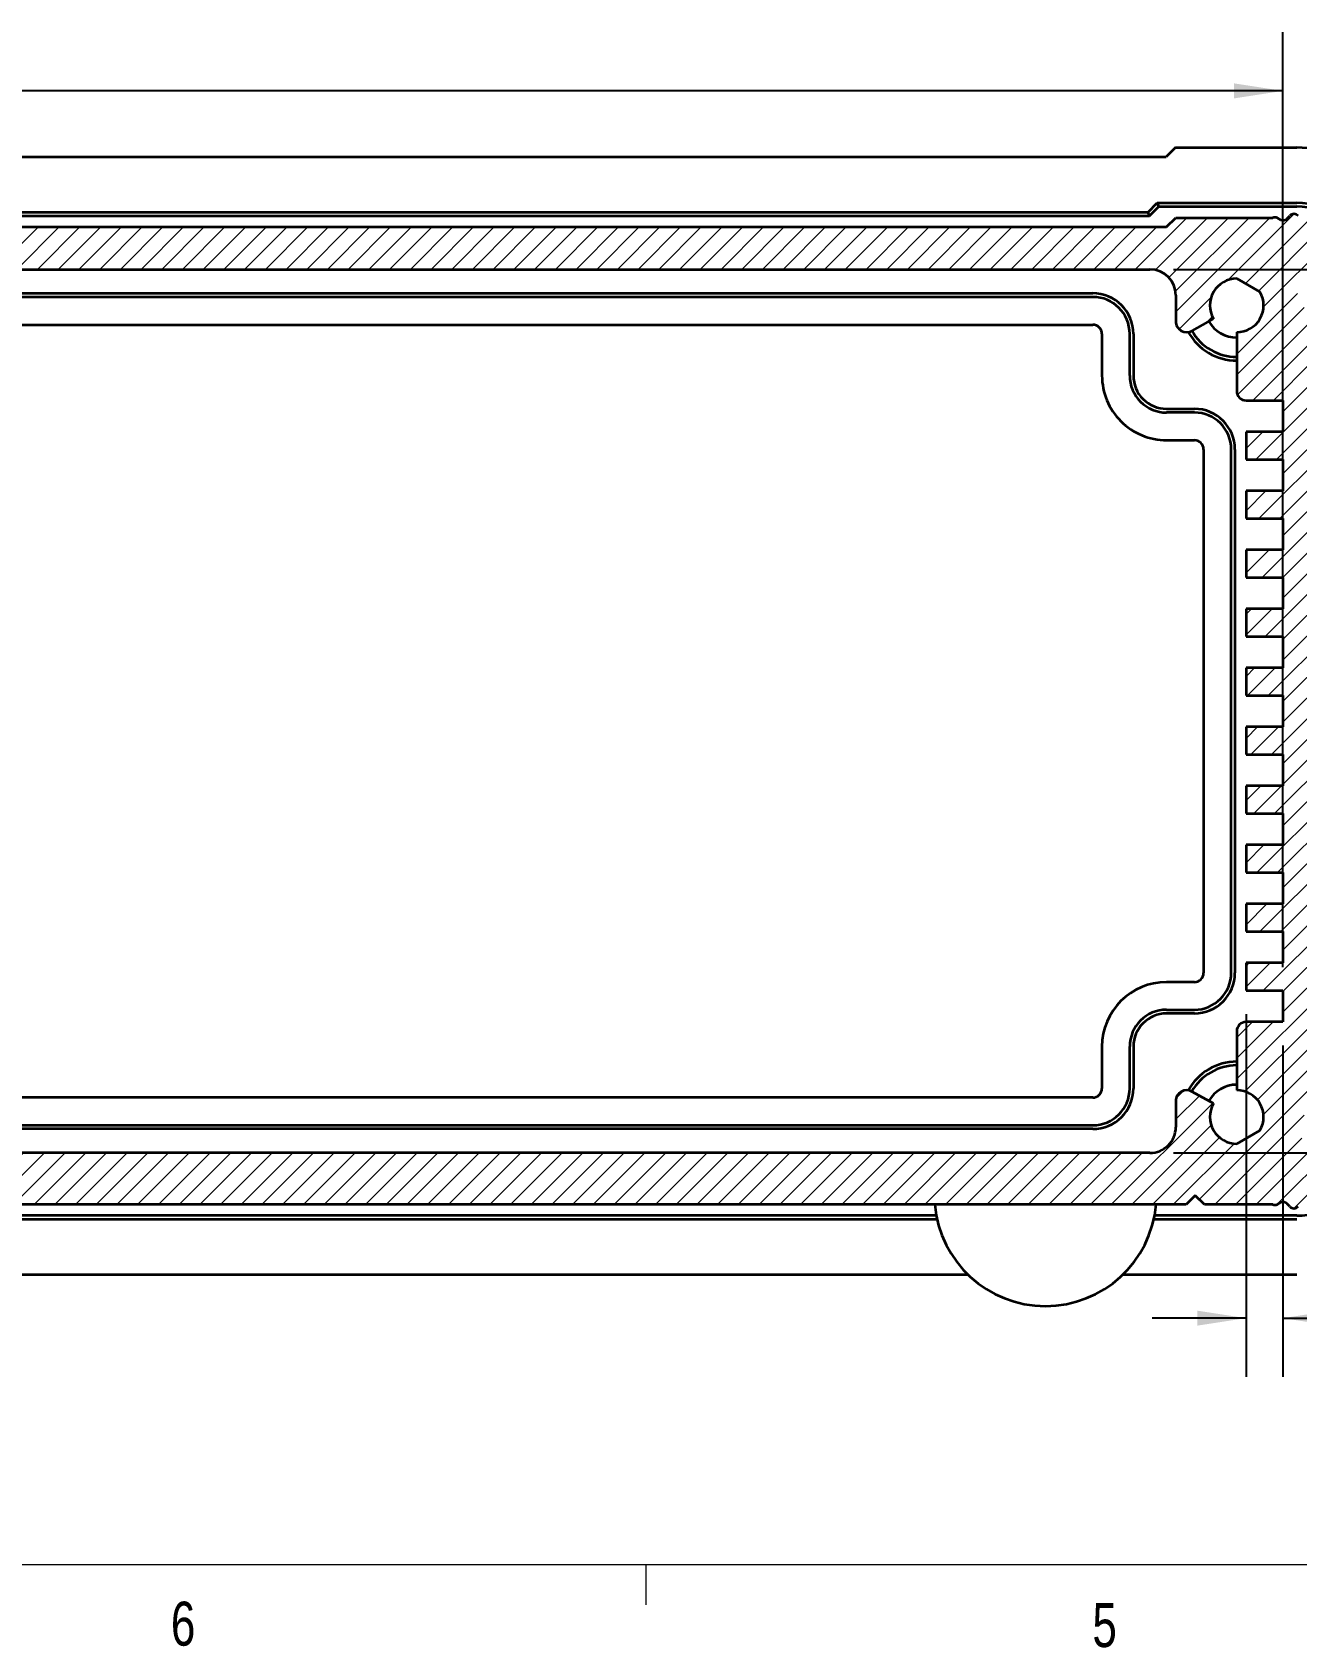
# Paper-space layout 'Sheet2' of a CAD drawing. Header units: inches. Extents: x 0.4 to 16.6, y 0.2 to 10.8.
# Drawn here: x 5.223 to 7.921, y 0.216 to 3.663 of the extents above; entities that cross this region are included whole.
import ezdxf

# ---------------------------------------------------------------- set-up
doc = ezdxf.new("R2010")
doc.units = ezdxf.units.IN
doc.header["$MEASUREMENT"] = 0
doc.layers.add('SLD-0', color=7, linetype='Continuous')
doc.styles.add('SLDTEXTSTYLE1', font='TXT', dxfattribs={"width": 0.75})
doc.dimstyles.new('SLDDIMSTYLE2', dxfattribs={"dimtxt": 0.1041666666666667, "dimasz": 0.1041666666666667, "dimexe": 0, "dimexo": 0.0625, "dimgap": 0.02604166666666667, "dimtad": 0, "dimtih": 1, "dimtoh": 1, "dimdec": 3, "dimrnd": 1e-09, "dimzin": 12, "dimdsep": 46, "dimtxsty": 'SLDTEXTSTYLE1', "dimsah": 1, "dimcen": 0.09, "dimadec": 0, "dimazin": 3, "dimtfac": 1, "dimtdec": 3, "dimtofl": 0, "dimtmove": 0, "dimatfit": 3, "dimfxl": 0, "dimfrac": 2, "dimtolj": 1, "dimtzin": 12, "dimarcsym": 0})
doc.dimstyles.new('SLDDIMSTYLE3', dxfattribs={"dimtxt": 0.1041666666666667, "dimasz": 0.1041666666666667, "dimexe": 0, "dimexo": 0.0625, "dimgap": 0.02604166666666667, "dimtad": 0, "dimtih": 1, "dimtoh": 1, "dimdec": 3, "dimrnd": 1e-09, "dimzin": 12, "dimdsep": 46, "dimtxsty": 'SLDTEXTSTYLE1', "dimsah": 1, "dimcen": 0.09, "dimadec": 0, "dimazin": 3, "dimtfac": 1, "dimtdec": 3, "dimtmove": 0, "dimatfit": 0, "dimfxl": 0, "dimfrac": 2, "dimtolj": 1, "dimtzin": 12, "dimarcsym": 0})

# ---------------------------------------------------------------- blocks, each defined once
blk = doc.blocks.new('_D_2')
at = {"layer": 'SLD-0'}
for p, q in [((7.657992970938813, 3.157196764234621), (8.994864505908312, 3.157196764234621)), ((8.869864505908312, 3.157196764234621), (8.869864505908312, 2.328722041402672)), ((8.869864473825347, 2.286476662758218), (8.838180446716931, 2.286476662758218)), ((8.838180446716931, 2.286476662758218), (8.838180446716931, 2.12096740473529)), ((9.216122213826388, 2.286476662758218), (9.247806240934803, 2.286476662758218)), ((9.247806240934803, 2.286476662758218), (9.247806240934803, 2.12096740473529)), ((8.838180446716931, 2.12096740473529), (8.869864473825347, 2.12096740473529)), ((9.247806240934803, 2.12096740473529), (9.216122213826388, 2.12096740473529)), ((8.869864505908312, 1.271369992581109), (8.869864505908312, 2.099844715413072)), ((7.657992970938771, 1.271369992581109), (8.994864505908312, 1.271369992581109))]:
    blk.add_line(p, q, dxfattribs=at)
for centre, radius, start, end in [((8.667993316274853, 2.203722033746754), 0.2322767451145115, 153.4349488229221, 206.5650511770787), ((9.071735658875525, 2.203722033746754), 0.2322767451145099, 333.4349488229227, 26.56505117707809)]:
    blk.add_arc(centre, radius, start, end, dxfattribs=at)
for points in [[(8.869864505908312, 3.157196764234621), (8.853838864882672, 3.053030097567954), (8.885890146933953, 3.053030097567954)], [(8.869864505908312, 1.271369992581109), (8.885890146933953, 1.375536659247775), (8.853838864882672, 1.375536659247775)]]:
    blk.add_solid(points, dxfattribs=at)
at = {"layer": 'SLD-0', "char_height": 0.1041666666666667, "attachment_point": 1, "style": 'SLDTEXTSTYLE1'}
for s, insert in [('1.886', (8.460238679607476, 2.25524529200323)), ('47.90', (8.869864473825347, 2.25524529200323))]:
    blk.add_mtext(s, dxfattribs=dict(at, insert=insert))
blk = doc.blocks.new('_D_3')
at = {"layer": 'SLD-0'}
for p, q in [((1.592424467001783, 1.667901252018351), (1.592424467001783, 3.663151906924781)), ((7.891637065426973, 1.667901252018428), (7.891637065426973, 3.663151906924781)), ((4.799705602456852, 3.610345191275133), (4.768021575348436, 3.610345191275133)), ((4.768021575348436, 3.610345191275133), (4.768021575348436, 3.444835933252205)), ((5.030608390048145, 3.610345191275133), (5.06229241715656, 3.610345191275133)), ((5.06229241715656, 3.610345191275133), (5.06229241715656, 3.444835933252205)), ((1.592424467001783, 3.538151906924781), (4.302121546007649, 3.538151906924781)), ((7.891637065426973, 3.538151906924781), (5.181934788995354, 3.538151906924781)), ((4.768021575348436, 3.444835933252205), (4.799705602456851, 3.444835933252205)), ((5.06229241715656, 3.444835933252205), (5.030608390048145, 3.444835933252205))]:
    blk.add_line(p, q, dxfattribs=at)
for centre, start, end in [((4.597834444906356, 3.527590562263669), 153.4349488229219, 206.5650511770789), ((4.886221853430404, 3.527590562263669), 333.4349488229227, 26.56505117707799)]:
    blk.add_arc(centre, 0.2322767451145109, start, end, dxfattribs=at)
for points in [[(1.592424467001783, 3.538151906924781), (1.696591133668449, 3.52212626589914), (1.696591133668449, 3.554177547950422)], [(7.891637065426973, 3.538151906924781), (7.787470398760306, 3.554177547950422), (7.787470398760306, 3.52212626589914)]]:
    blk.add_solid(points, dxfattribs=at)
at = {"layer": 'SLD-0', "char_height": 0.1041666666666667, "attachment_point": 1, "style": 'SLDTEXTSTYLE1'}
for s, insert in [('6.299', (4.390079808238982, 3.579113820520145)), ('160', (4.799705602456852, 3.579113820520145))]:
    blk.add_mtext(s, dxfattribs=dict(at, insert=insert))
blk = doc.blocks.new('_D_4')
at = {"layer": 'SLD-0'}
for p, q in [((7.812896907946653, 1.567901252018428), (7.812896907946653, 0.7938301570328697)), ((7.891637065426973, 1.500972118160155), (7.891637065426973, 0.7938301570328697)), ((8.729805275521159, 0.9910234413832218), (8.698121248412743, 0.9910234413832218)), ((8.698121248412743, 0.9910234413832218), (8.698121248412743, 0.825514183360294)), ((8.806772871384924, 0.9910234413832218), (8.83845689849334, 0.9910234413832218)), ((8.83845689849334, 0.9910234413832218), (8.83845689849334, 0.825514183360294)), ((7.812896907946653, 0.9188301570328699), (7.61257639512614, 0.9188301570328699)), ((7.891637065426973, 0.9188301570328699), (8.309188833268843, 0.9188301570328699)), ((8.698121248412743, 0.825514183360294), (8.729805275521159, 0.825514183360294)), ((8.83845689849334, 0.825514183360294), (8.806772871384924, 0.825514183360294))]:
    blk.add_line(p, q, dxfattribs=at)
for centre, start, end in [((8.60490173216755, 0.9082688123717579), 153.4349488229219, 206.5650511770789), ((8.662386334767183, 0.9082688123717579), 333.4349488229227, 26.56505117707809)]:
    blk.add_arc(centre, 0.23227674511451, start, end, dxfattribs=at)
for points in [[(7.812896907946653, 0.9188301570328699), (7.708730241279986, 0.9348557980585109), (7.708730241279986, 0.9028045160072288)], [(7.891637065426973, 0.9188301570328699), (7.995803732093639, 0.9028045160072288), (7.995803732093639, 0.9348557980585109)]]:
    blk.add_solid(points, dxfattribs=at)
at = {"layer": 'SLD-0', "char_height": 0.1041666666666667, "attachment_point": 1, "style": 'SLDTEXTSTYLE1'}
for s, insert in [('.079', (8.397147095500175, 0.9597920706282335)), ('2', (8.729805275521159, 0.9597920706282335))]:
    blk.add_mtext(s, dxfattribs=dict(at, insert=insert))

psp = doc.layouts.new('Sheet2')

# ---------------------------------------------------------------- hatches: boundary and pattern name
at = {"linetype": 'Continuous', "lineweight": 18}
h = psp.add_hatch(dxfattribs=at)
h.set_pattern_fill('ANSI31', scale=0.25, style=0)
h.set_pattern_definition([(45, (0, 0), (-0.02209708691207961, 0.02209708691207961), [])])
edge = h.paths.add_edge_path(flags=0)
edge.add_line((1.79914825324115, 1.161133772108635), (7.684913279188367, 1.161133772108635))
edge.add_line((7.684913279188367, 1.161133772108635), (7.704598318558393, 1.180818811478662))
edge.add_line((7.704598318558393, 1.180818811478662), (7.72428335792866, 1.161133772108395))
edge.add_line((7.72428335792866, 1.161133772108395), (7.869983522120407, 1.161133772108395))
edge.add_arc((7.874285667357482, 1.172133400527557), 0.01181102362204575, 248.638671073474, 297.4375884717722)
edge.add_line((7.879727975984448, 1.161650960171924), (7.886827069140897, 1.165336691224835))
edge.add_arc((7.892269377767859, 1.15485425086919), 0.01181102362205571, 42.339753675072814, 117.43758847172359, ccw=False)
edge.add_line((7.900999660748386, 1.162809276832735), (7.906387096160476, 1.156896808928491))
edge.add_arc((7.91511737914099, 1.164851834892037), 0.01181102362204659, 222.3397536751187, 319.9375884716968)
edge.add_line((7.9241568729459, 1.157250004142043), (7.929305111602472, 1.16337188095997))
edge.add_arc((7.938344605407379, 1.155770050209975), 0.0118110236220471, 64.83975367510021, 139.9375884716786, ccw=False)
edge.add_line((7.943366078525829, 1.166460470534791), (7.950606023347142, 1.163059744726574))
edge.add_arc((7.955627496465584, 1.173750165051394), 0.01181102362204803, 244.8397536751413, 342.4375884717404)
edge.add_line((7.966887994459873, 1.170186253727974), (7.969301605949935, 1.177812276060316))
edge.add_arc((7.980562103944224, 1.174248364736897), 0.01181102362204716, 87.33975367508481, 162.4375884717449, ccw=False)
edge.add_line((7.981110293438092, 1.186046659837434), (7.989100531699844, 1.185675405801898))
edge.add_arc((7.989648721193704, 1.197473700902438), 0.0118110236220491, 267.3397536751257, 364.9375884717642)
edge.add_line((8.001415914634403, 1.198490282197644), (8.000727448488073, 1.206459457274386))
edge.add_arc((8.012494641928772, 1.207476038569592), 0.01181102362205003, 109.83975367509791, 184.9375884717626, ccw=False)
edge.add_line((8.00848609091696, 1.218586024968608), (8.016010181275469, 1.221300762767223))
edge.add_arc((8.00324731453136, 1.246399123788001), 0.02815703275306572, 296.9539714837777, 319.4979567342115)
edge.add_line((8.024657438067742, 1.228111830286391), (8.041904059459364, 1.316321644515019))
edge.add_arc((8.0236822773079, 1.315309998294996), 0.0182498430911043, 3.177714172188881, 122.1871558171608)
edge.add_line((8.013960831010834, 1.330755070478162), (7.978153768892723, 1.300347543790677))
edge.add_arc((7.956218340925827, 1.325923365899488), 0.03369400060296286, 166.3182434376799, 310.6184594227229, ccw=False)
edge.add_arc((7.813892941320129, 1.429635622223496), 0.1455200076732425, 318.8574529741149, 369.0193799656793)
edge.add_arc((7.981863849633164, 1.465541679885602), 0.02755905511811023, 187.8485234173151, 208.3653698264825, ccw=False)
edge.add_arc((8.18103723486705, 1.492996903620708), 0.2286158299253036, 159.2774073689332, 187.8485234173092, ccw=False)
edge.add_arc((7.992987913073796, 1.564139572034021), 0.0275590551181128, 44.99999999938751, 159.2774073692871, ccw=False)
edge.add_line((8.012475107831115, 1.583626766790924), (8.049236714153027, 1.546865160469012))
edge.add_arc((8.05868250008794, 1.561130757268158), 0.01710935778935018, 236.4899653996887, 355.1111825262494)
edge.add_line((8.075729613147349, 1.559672655658618), (8.088484860414974, 1.751610386687287))
edge.add_arc((5.037306356766502, 1.857984165809549), 3.053032204548664, 358.0032957400232, 358.0046959679339)
edge.add_arc((5.037306356778823, 1.645385740259566), 3.053032204548661, 1.995304038706075, 1.996704266608743)
edge.add_line((8.08848486041498, 1.751759519734957), (8.08848486041498, 1.766523299262591))
edge.add_line((8.08848486041498, 1.766523299262591), (8.009747301647455, 1.766523299262591))
edge.add_line((8.009747301647455, 1.766523299262591), (8.009747301647455, 1.835420937057864))
edge.add_line((8.009747301647455, 1.835420937057864), (8.088484860414976, 1.835420937057864))
edge.add_line((8.088484860414976, 1.835420937057864), (8.088484860414976, 1.90431857485314))
edge.add_line((8.088484860414976, 1.90431857485314), (8.009747301647455, 1.90431857485314))
edge.add_line((8.009747301647455, 1.90431857485314), (8.009747301647455, 1.973216212648413))
edge.add_line((8.009747301647455, 1.973216212648413), (8.088484860414976, 1.973216212648413))
edge.add_line((8.088484860414976, 1.973216212648413), (8.088484860414976, 2.042113850443694))
edge.add_line((8.088484860414976, 2.042113850443694), (8.00974730164745, 2.042113850443694))
edge.add_line((8.00974730164745, 2.042113850443694), (8.00974730164745, 2.111011488238966))
edge.add_line((8.00974730164745, 2.111011488238966), (8.088484860414976, 2.111011488238966))
edge.add_line((8.088484860414976, 2.111011488238966), (8.088484860414976, 2.179909126034243))
edge.add_line((8.088484860414976, 2.179909126034243), (8.00974730164745, 2.179909126034243))
edge.add_line((8.00974730164745, 2.179909126034243), (8.00974730164745, 2.24880676382971))
edge.add_line((8.00974730164745, 2.24880676382971), (8.088484860414976, 2.24880676382971))
edge.add_line((8.088484860414976, 2.24880676382971), (8.088484860414976, 2.317704401624987))
edge.add_line((8.088484860414976, 2.317704401624987), (8.00974730164745, 2.317704401624987))
edge.add_line((8.00974730164745, 2.317704401624987), (8.00974730164745, 2.386602039420259))
edge.add_line((8.00974730164745, 2.386602039420259), (8.088484860414976, 2.386602039420259))
edge.add_line((8.088484860414976, 2.386602039420259), (8.088484860414976, 2.45549967721554))
edge.add_line((8.088484860414976, 2.45549967721554), (8.00974730164745, 2.45549967721554))
edge.add_line((8.00974730164745, 2.45549967721554), (8.00974730164745, 2.524397315010813))
edge.add_line((8.00974730164745, 2.524397315010813), (8.088484860414976, 2.524397315010813))
edge.add_line((8.088484860414976, 2.524397315010813), (8.088484860414976, 2.593294952806089))
edge.add_line((8.088484860414976, 2.593294952806089), (8.00974730164745, 2.593294952806089))
edge.add_line((8.00974730164745, 2.593294952806089), (8.00974730164745, 2.662192590601362))
edge.add_line((8.00974730164745, 2.662192590601362), (8.088484860414733, 2.662192590601362))
edge.add_line((8.088484860414733, 2.662192590601362), (8.088484860414733, 2.676956370128921))
edge.add_line((8.088484860414733, 2.676956370128921), (8.075729613147141, 2.868894101157328))
edge.add_arc((8.058682500087716, 2.86743599954791), 0.01710935778935592, 4.888817473338671, 123.5100346003361)
edge.add_line((8.049236714152794, 2.881701596347057), (8.012475107831037, 2.844939990025298))
edge.add_arc((7.992987913073555, 2.864427184782475), 0.02755905511842106, 200.722592630924, 315.0000000004492, ccw=False)
edge.add_arc((8.18103723486676, 2.935569853195051), 0.2286158299253075, 172.1514765826924, 200.7225926309233, ccw=False)
edge.add_arc((7.981863849632872, 2.963025076930148), 0.02755905511811158, 151.6346301735308, 172.1514765826836, ccw=False)
edge.add_arc((7.813892941319835, 2.99893113459224), 0.1455200076732387, 350.9806200343254, 401.1425470258911)
edge.add_arc((7.956218420282598, 3.102643064922333), 0.03369400060296537, 49.38241483642372, 193.6811860295676, ccw=False)
edge.add_line((7.978153457993129, 3.128219221734299), (8.01396083101057, 3.09781168633756))
edge.add_arc((8.023682277307609, 3.113256758520748), 0.01824984309110931, 237.8128441829483, 356.8222858277982)
edge.add_line((8.041904059459078, 3.11224511230072), (8.024657438067447, 3.20045492652934))
edge.add_arc((8.003247314531066, 3.182167633027729), 0.02815703275306377, 40.50204326579307, 63.04602851624995)
edge.add_line((8.016010181275163, 3.207265994048512), (8.008486090916676, 3.209980731847113))
edge.add_arc((8.012494641928479, 3.221090718246131), 0.01181102362204885, 175.0624115282348, 250.1602463249444, ccw=False)
edge.add_line((8.000727448487782, 3.222107299541337), (8.001415914634114, 3.230076474618079))
edge.add_arc((7.989648721193412, 3.23109305591329), 0.01181102362205149, 355.0624115282171, 452.6602463248969)
edge.add_line((7.989100531699547, 3.242891351013832), (7.981110293437803, 3.242520096978291))
edge.add_arc((7.98056210394394, 3.254318392078827), 0.01181102362204594, 197.5624115282132, 272.6602463248933, ccw=False)
edge.add_line((7.969301605949651, 3.250754480755417), (7.966887994459588, 3.258380503087758))
edge.add_arc((7.955627496465295, 3.254816591764344), 0.01181102362205047, 17.56241152822928, 115.1602463248878)
edge.add_line((7.950606023346847, 3.265507012089164), (7.943366078525534, 3.262106286280946))
edge.add_arc((7.938344605407084, 3.272796706605761), 0.01181102362204567, 220.0624115282654, 295.1602463249017, ccw=False)
edge.add_line((7.92930511160217, 3.265194875855775), (7.924156872945611, 3.271316752673697))
edge.add_arc((7.9151173791407, 3.263714921923705), 0.01181102362204837, 40.06241152829516, 137.660246324912)
edge.add_line((7.906387096160179, 3.271669947887248), (7.900999660748089, 3.265757479983003))
edge.add_arc((7.892269377767564, 3.273712505946543), 0.01181102362205057, 242.5624115282535, 317.6602463249392, ccw=False)
edge.add_line((7.8868270691406, 3.263230065590904), (7.879727975984141, 3.266915796643815))
edge.add_arc((7.874285667357178, 3.256433356288188), 0.01181102362204022, 62.5624115282277, 111.361328926503)
edge.add_line((7.869983522120109, 3.267432984707347), (7.663037888691744, 3.267432984707347))
edge.add_line((7.663037888691744, 3.267432984707347), (7.643352849321663, 3.247747945337266))
edge.add_line((7.643352849321663, 3.247747945337266), (1.8407086831075, 3.247747945337266))
edge.add_line((1.8407086831075, 3.247747945337266), (1.821023643737423, 3.267432984707343))
edge.add_line((1.821023643737423, 3.267432984707343), (1.61407801030905, 3.267432984707343))
edge.add_arc((1.609775865071969, 3.256433356288187), 0.01181102362204166, 68.63867107343758, 117.4375884718001)
edge.add_line((1.604333556445, 3.266915796643813), (1.597234463288559, 3.263230065590906))
edge.add_arc((1.591792154661587, 3.273712505946541), 0.01181102362205188, 222.3397536751046, 297.4375884717917, ccw=False)
edge.add_line((1.583061871681066, 3.265757479982994), (1.577674436268964, 3.271669947887239))
edge.add_arc((1.568944153288456, 3.263714921923695), 0.01181102362204045, 42.33975367513332, 139.9375884717154)
edge.add_line((1.559904659483549, 3.271316752673681), (1.554756420826985, 3.265194875855754))
edge.add_arc((1.545716927022072, 3.272796706605751), 0.01181102362205192, 244.8397536751516, 319.9375884716946, ccw=False)
edge.add_line((1.54069545390363, 3.262106286280926), (1.533455509082308, 3.265507012089135))
edge.add_arc((1.528434035963862, 3.254816591764317), 0.01181102362204703, 64.83975367512133, 162.4375884717904)
edge.add_line((1.517173537969571, 3.258380503087727), (1.514759926479522, 3.250754480755398))
edge.add_arc((1.50349942848523, 3.254318392078809), 0.01181102362204825, 267.33975367508276, 342.4375884717852, ccw=False)
edge.add_line((1.502951238991362, 3.24252009697827), (1.494961000729605, 3.242891351013811))
edge.add_arc((1.494412811235741, 3.231093055913274), 0.0118110236220468, 87.3397536751038, 184.9375884717632)
edge.add_line((1.482645617795044, 3.230076474618068), (1.483334083941372, 3.222107299541326))
edge.add_arc((1.471566890500672, 3.22109071824612), 0.0118110236220499, -70.16024632491809, 4.937588471762183, ccw=False)
edge.add_line((1.47557544151248, 3.209980731847102), (1.468051351153936, 3.207265994048479))
edge.add_arc((1.480814217898079, 3.182167633027721), 0.02815703275306298, 116.9539714838556, 139.4979567342136)
edge.add_line((1.459404094361697, 3.200454926529329), (1.442157472970073, 3.112245112300709))
edge.add_arc((1.460379255121537, 3.113256758520746), 0.01824984309110433, 183.1777141722336, 302.1871558172485)
edge.add_line((1.470100701418626, 3.097811686337595), (1.505907763536245, 3.128219213024643))
edge.add_arc((1.52784319150361, 3.102643390916239), 0.03369400060295946, -13.681756562299313, 130.6184594237783, ccw=False)
edge.add_arc((1.67016859110931, 2.998931134592246), 0.1455200076732428, 138.8574529741155, 189.0193799656827)
edge.add_arc((1.502197682796267, 2.96302507693014), 0.02755905511811245, 7.84852341732352, 28.36536982645731, ccw=False)
edge.add_arc((1.303024297562384, 2.935569853195034), 0.2286158299253037, -20.72259263106912, 7.8485234173094796, ccw=False)
edge.add_arc((1.491073619355637, 2.86442718478171), 0.0275590551181086, 224.9999999994111, 339.27740736929314, ccw=False)
edge.add_line((1.471586424598329, 2.844939990024801), (1.434824818276395, 2.881701596346735))
edge.add_arc((1.425379032341492, 2.867435999547576), 0.01710935778935568, 56.48996539974003, 175.1111825255269)
edge.add_line((1.408331919282096, 2.868894101157331), (1.395576672014476, 2.676956370128486))
edge.add_arc((4.44675517568019, 2.570582591500778), 3.053032204548666, 178.0032957493092, 178.0046959772224)
edge.add_arc((4.446755175669092, 2.783181016026496), 3.05303220454867, 181.9953040287623, 181.9967042566635)
edge.add_line((1.395576672014462, 2.676807237080761), (1.395576672014462, 2.662192590601168))
edge.add_line((1.395576672014462, 2.662192590601168), (1.47430903335547, 2.662192590601168))
edge.add_line((1.47430903335547, 2.662192590601168), (1.47430903335547, 2.593294952805895))
edge.add_line((1.47430903335547, 2.593294952805895), (1.395576672014479, 2.593294952805895))
edge.add_line((1.395576672014479, 2.593294952805895), (1.395576672014479, 2.524397315010618))
edge.add_line((1.395576672014479, 2.524397315010618), (1.474309033355487, 2.524397315010618))
edge.add_line((1.474309033355487, 2.524397315010618), (1.474309033355487, 2.455499677215346))
edge.add_line((1.474309033355487, 2.455499677215346), (1.395576672014523, 2.455499677215346))
edge.add_line((1.395576672014523, 2.455499677215346), (1.395576672014523, 2.386602039420065))
edge.add_line((1.395576672014523, 2.386602039420065), (1.474309033355513, 2.386602039420065))
edge.add_line((1.474309033355513, 2.386602039420065), (1.474309033355513, 2.317704401624793))
edge.add_line((1.474309033355513, 2.317704401624793), (1.395576672014575, 2.317704401624793))
edge.add_line((1.395576672014575, 2.317704401624793), (1.395576672014575, 2.248806763829516))
edge.add_line((1.395576672014575, 2.248806763829516), (1.47430903335554, 2.248806763829516))
edge.add_line((1.47430903335554, 2.248806763829516), (1.47430903335554, 2.179909126034437))
edge.add_line((1.47430903335554, 2.179909126034437), (1.395576672014602, 2.179909126034437))
edge.add_line((1.395576672014602, 2.179909126034437), (1.395576672014602, 2.11101148823916))
edge.add_line((1.395576672014602, 2.11101148823916), (1.474309033355592, 2.11101148823916))
edge.add_line((1.474309033355592, 2.11101148823916), (1.474309033355592, 2.042113850443888))
edge.add_line((1.474309033355592, 2.042113850443888), (1.39557667201468, 2.042113850443888))
edge.add_line((1.39557667201468, 2.042113850443888), (1.39557667201468, 1.973216212648607))
edge.add_line((1.39557667201468, 1.973216212648607), (1.474309033355666, 1.973216212648607))
edge.add_line((1.474309033355666, 1.973216212648607), (1.474309033355666, 1.904318574853334))
edge.add_line((1.474309033355666, 1.904318574853334), (1.395576672014781, 1.904318574853334))
edge.add_line((1.395576672014781, 1.904318574853334), (1.395576672014781, 1.835420937058058))
edge.add_line((1.395576672014781, 1.835420937058058), (1.474309033355754, 1.835420937058058))
edge.add_line((1.474309033355754, 1.835420937058058), (1.474309033355754, 1.766523299262785))
edge.add_line((1.474309033355754, 1.766523299262785), (1.395576672014803, 1.766523299262785))
edge.add_line((1.395576672014803, 1.766523299262785), (1.395576672014763, 1.751759519735644))
edge.add_arc((4.446755175654873, 1.645385740373663), 3.05303220454866, 178.0032957355209, 178.004695963441)
edge.add_arc((4.446755175680229, 1.857984165321171), 3.053032204548676, 181.9953040229013, 181.9967042508057)
edge.add_line((1.39557667201472, 1.751610386687381), (1.408331919282353, 1.559672655658471))
edge.add_arc((1.425379032341761, 1.561130757268011), 0.01710935778934925, 184.8888174737525, 303.5100346002764)
edge.add_line((1.434824818276664, 1.546865160468859), (1.471586424598419, 1.583626766790614))
edge.add_arc((1.491073619355876, 1.564139572033516), 0.02755905511834796, 20.722592630912686, 135.000000000526, ccw=False)
edge.add_arc((1.303024297562651, 1.492996903620939), 0.2286158299252508, -7.848523417312094, 20.722592630919678, ccw=False)
edge.add_arc((1.502197682796482, 1.465541679885832), 0.02755905511811153, 331.6346301735308, 352.15147658268506, ccw=False)
edge.add_arc((1.670168591109517, 1.429635622223735), 0.1455200076732369, 170.980620034323, 221.1425470258861)
edge.add_arc((1.527843112146752, 1.32592369189364), 0.03369400060296254, -130.61758516434543, 13.68118602958998, ccw=False)
edge.add_line((1.50590807443588, 1.300347535081972), (1.47010070141881, 1.330755070478396))
edge.add_arc((1.460379255121741, 1.315309998295235), 0.01824984309110224, 57.8128441828212, 176.8222858277418)
edge.add_line((1.442157472970279, 1.31632164451528), (1.459404094361903, 1.228111830286634))
edge.add_arc((1.480814217898283, 1.246399123788241), 0.02815703275306139, 220.5020432657872, 243.0460285162388)
edge.add_line((1.468051351154182, 1.221300762767463), (1.475575441512682, 1.218586024968853))
edge.add_arc((1.471566890500871, 1.207476038569839), 0.01181102362204793, -4.9375884717649114, 70.16024632489382, ccw=False)
edge.add_line((1.483334083941569, 1.206459457274633), (1.482645617795241, 1.198490282197882))
edge.add_arc((1.494412811235937, 1.19747370090268), 0.01181102362204492, 175.0624115282553, 272.6602463248975)
edge.add_line((1.494961000729801, 1.185675405802145), (1.502951238991553, 1.186046659837686))
edge.add_arc((1.503499428485413, 1.174248364737145), 0.01181102362204993, 17.562411528207008, 92.66024632487313, ccw=False)
edge.add_line((1.514759926479706, 1.177812276060556), (1.517173537969769, 1.170186253728214))
edge.add_arc((1.528434035964054, 1.173750165051627), 0.01181102362204273, 197.5624115282346, 295.160246324867)
edge.add_line((1.533455509082496, 1.163059744726812), (1.540695453903831, 1.16646047053503))
edge.add_arc((1.54571692702227, 1.155770050210206), 0.01181102362204952, 40.062411528256405, 115.16024632483871, ccw=False)
edge.add_line((1.554756420827188, 1.163371880960194), (1.559904659483734, 1.157250004142276))
edge.add_arc((1.568944153288649, 1.164851834892261), 0.01181102362204542, 220.0624115282577, 317.6602463249122)
edge.add_line((1.577674436269167, 1.156896808928721), (1.58306187168127, 1.162809276832969))
edge.add_arc((1.59179215466179, 1.154854250869427), 0.01181102362204838, 62.562411528245775, 137.6602463249113, ccw=False)
edge.add_line((1.597234463288753, 1.165336691225063), (1.604333556445212, 1.161650960172161))
edge.add_arc((1.609775865072178, 1.172133400527789), 0.01181102362204228, 242.5624115282205, 291.3613289265403)
edge.add_line((1.614078010309254, 1.161133772108631), (1.759778174500996, 1.161133772108631))
edge.add_line((1.759778174500996, 1.161133772108631), (1.779463213871075, 1.18081881147871))
edge.add_line((1.779463213871075, 1.18081881147871), (1.79914825324115, 1.161133772108635))
edge = h.paths.add_edge_path(flags=0)
edge.add_line((4.877660687474099, 1.320582591006315), (4.877660687474099, 1.370314645629668))
edge.add_arc((4.828448089048902, 1.370314645629654), 0.04921259842519581, 1.602796003958016e-11, 90)
edge.add_line((4.828448089048902, 1.419527244054849), (4.78608655109049, 1.419527244054849))
edge.add_arc((4.786086551090504, 1.414605984212327), 0.00492125984252218, 90.00000000016546, 150.0000000009308)
edge.add_line((4.781824615048215, 1.417066614133519), (4.772392803192244, 1.402022322048124))
edge.add_arc((4.776654739234546, 1.399561692126955), 0.004921259842522008, 150.0000000012411, 236.0454278779481)
edge.add_arc((4.742030766214305, 1.348141646124418), 0.05706938976376448, -60.000000000017224, 56.04542787792451, ccw=False)
edge.add_line((4.770565461096173, 1.298718104810514), (4.713496071332413, 1.298718104810514))
edge.add_arc((4.74203076621431, 1.348141646124416), 0.05706938976377715, 123.9545721220806, 239.9999999999907, ccw=False)
edge.add_arc((4.707406793194061, 1.399561692126956), 0.004921259842516187, 303.9545721220237, 389.999999998836)
edge.add_line((4.711668729236354, 1.402022322048127), (4.702236917380362, 1.417066614133554))
edge.add_arc((4.697974981338085, 1.414605984212342), 0.00492125984252201, 29.99999999933125, 90)
edge.add_line((4.697974981338085, 1.419527244054864), (4.655613443379672, 1.419527244054864))
edge.add_arc((4.655613443379672, 1.370314645629668), 0.04921259842519581, 90, 180)
edge.add_line((4.606400844954476, 1.370314645629668), (4.606400844954476, 1.320582591006316))
edge.add_arc((4.557188246529281, 1.320582591006316), 0.04921259842519581, 270, 360, ccw=False)
edge.add_line((4.557188246529281, 1.27136999258112), (1.876068561489904, 1.27136999258112))
edge.add_arc((1.876068561489977, 1.326488102817335), 0.05511811023621441, 180, 269.9999999999243, ccw=False)
edge.add_line((1.820950451253763, 1.326488102817335), (1.820950451253751, 1.382086584077444))
edge.add_arc((1.797718167789186, 1.382086584077444), 0.02323228346456528, 0, 119.9999999998288)
edge.add_line((1.786102026056965, 1.402206331745711), (1.740391524523054, 1.376744652718907))
edge.add_arc((1.690849663852174, 1.348141646124419), 0.05720601318897495, -90.0000000000008, 30.000000000000114, ccw=False)
edge.add_line((1.690849663852174, 1.290935632935444), (1.641307803181288, 1.319538639529937))
edge.add_arc((1.690849663852174, 1.348141646124419), 0.05720601318897764, 89.9999999999992, 209.999999999992, ccw=False)
edge.add_line((1.690849663852174, 1.405347659313394), (1.690849663852174, 1.53128707879001))
edge.add_arc((1.671164624482098, 1.53128707879001), 0.01968503937007657, 0, 90)
edge.add_line((1.671164624482098, 1.550972118160086), (1.592424467001783, 1.550972118160086))
edge.add_line((1.592424467001783, 1.550972118160086), (1.592424467001783, 1.617901252018351))
edge.add_line((1.592424467001783, 1.617901252018351), (1.671164624482098, 1.617901252018351))
edge.add_line((1.671164624482098, 1.617901252018351), (1.671164624482098, 1.676956370128589))
edge.add_line((1.671164624482098, 1.676956370128589), (1.592424467001783, 1.676956370128589))
edge.add_line((1.592424467001783, 1.676956370128589), (1.592424467001783, 1.743885503986858))
edge.add_line((1.592424467001783, 1.743885503986858), (1.671164624482098, 1.743885503986858))
edge.add_line((1.671164624482098, 1.743885503986858), (1.671164624482098, 1.802940622097088))
edge.add_line((1.671164624482098, 1.802940622097088), (1.592424467001783, 1.802940622097088))
edge.add_line((1.592424467001783, 1.802940622097088), (1.592424467001783, 1.869869755955357))
edge.add_line((1.592424467001783, 1.869869755955357), (1.671164624482098, 1.869869755955357))
edge.add_line((1.671164624482098, 1.869869755955357), (1.671164624482098, 1.9289248740656))
edge.add_line((1.671164624482098, 1.9289248740656), (1.592424467001783, 1.9289248740656))
edge.add_line((1.592424467001783, 1.9289248740656), (1.592424467001783, 1.995854007923865))
edge.add_line((1.592424467001783, 1.995854007923865), (1.671164624482098, 1.995854007923865))
edge.add_line((1.671164624482098, 1.995854007923865), (1.671164624482098, 2.054909126034103))
edge.add_line((1.671164624482098, 2.054909126034103), (1.592424467001783, 2.054909126034103))
edge.add_line((1.592424467001783, 2.054909126034103), (1.592424467001783, 2.121838259892372))
edge.add_line((1.592424467001783, 2.121838259892372), (1.671164624482098, 2.121838259892372))
edge.add_line((1.671164624482098, 2.121838259892372), (1.671164624482098, 2.180893378002606))
edge.add_line((1.671164624482098, 2.180893378002606), (1.592424467001783, 2.180893378002606))
edge.add_line((1.592424467001783, 2.180893378002606), (1.592424467001783, 2.247673378813162))
edge.add_line((1.592424467001783, 2.247673378813162), (1.671164624482098, 2.247673378813162))
edge.add_line((1.671164624482098, 2.247673378813162), (1.671164624482098, 2.306728496923396))
edge.add_line((1.671164624482098, 2.306728496923396), (1.592424467001783, 2.306728496923396))
edge.add_line((1.592424467001783, 2.306728496923396), (1.592424467001783, 2.373657630781661))
edge.add_line((1.592424467001783, 2.373657630781661), (1.671164624482098, 2.373657630781661))
edge.add_line((1.671164624482098, 2.373657630781661), (1.671164624482098, 2.4327127488919))
edge.add_line((1.671164624482098, 2.4327127488919), (1.592424467001783, 2.4327127488919))
edge.add_line((1.592424467001783, 2.4327127488919), (1.592424467001783, 2.499641882750169))
edge.add_line((1.592424467001783, 2.499641882750169), (1.671164624482098, 2.499641882750169))
edge.add_line((1.671164624482098, 2.499641882750169), (1.671164624482098, 2.558697000860403))
edge.add_line((1.671164624482098, 2.558697000860403), (1.592424467001783, 2.558697000860403))
edge.add_line((1.592424467001783, 2.558697000860403), (1.592424467001783, 2.625626134718672))
edge.add_line((1.592424467001783, 2.625626134718672), (1.671164624482098, 2.625626134718672))
edge.add_line((1.671164624482098, 2.625626134718672), (1.671164624482098, 2.68468125282891))
edge.add_line((1.671164624482098, 2.68468125282891), (1.592424467001783, 2.68468125282891))
edge.add_line((1.592424467001783, 2.68468125282891), (1.592424467001783, 2.751610386687175))
edge.add_line((1.592424467001783, 2.751610386687175), (1.671164624482098, 2.751610386687175))
edge.add_line((1.671164624482098, 2.751610386687175), (1.671164624482098, 2.810665504797405))
edge.add_line((1.671164624482098, 2.810665504797405), (1.592424467001783, 2.810665504797405))
edge.add_line((1.592424467001783, 2.810665504797405), (1.592424467001783, 2.877594638655682))
edge.add_line((1.592424467001783, 2.877594638655682), (1.671164624482098, 2.877594638655682))
edge.add_arc((1.671164624482098, 2.897279678025759), 0.01968503937007657, 270.0000000000008, 360.0000000000008)
edge.add_line((1.690849663852174, 2.897279678025759), (1.690849663852174, 3.023219097502375))
edge.add_arc((1.690849663852174, 3.08042511069135), 0.05720601318897495, 149.9999999999989, 270, ccw=False)
edge.add_line((1.641307803181295, 3.109028117285837), (1.690849663852174, 3.137631123880325))
edge.add_arc((1.690849663852174, 3.08042511069135), 0.05720601318897524, -30.000000000011028, 89.9999999999992, ccw=False)
edge.add_line((1.740391524523049, 3.051822104096853), (1.786102026056964, 3.026360425070048))
edge.add_arc((1.79771816778919, 3.04648017273832), 0.02323228346457045, 240.0000000001679, 360.0000000000008)
edge.add_line((1.820950451253763, 3.04648017273832), (1.820950451253761, 3.10207865399843))
edge.add_arc((1.876068561489977, 3.10207865399843), 0.05511811023621659, 89.9999999999992, 180, ccw=False)
edge.add_line((1.876068561489977, 3.157196764234648), (4.557188246529353, 3.157196764234648))
edge.add_arc((4.557188246529353, 3.107984165809452), 0.04921259842519581, -7.958078640513122e-13, 89.9999999999992, ccw=False)
edge.add_line((4.606400844954549, 3.107984165809452), (4.606400844954549, 3.0582521111861))
edge.add_arc((4.655613443379744, 3.0582521111861), 0.04921259842519581, 180, 270.0000000000008)
edge.add_line((4.655613443379744, 3.009039512760904), (4.697974981338158, 3.009039512760905))
edge.add_arc((4.697974981338158, 3.013960772603426), 0.004921259842520658, 270.0000000000008, 329.9999999992547)
edge.add_line((4.702236917380372, 3.01150014268211), (4.711668729236373, 3.026544434767542))
edge.add_arc((4.707406793194133, 3.029005064688809), 0.004921259842517535, 329.9999999998927, 416.0454278778947)
edge.add_arc((4.742030766214388, 3.080425110691345), 0.05706938976377715, 120.0000000000046, 236.0454278779187, ccw=False)
edge.add_line((4.713496071332495, 3.129848652005249), (4.77056546109629, 3.129848652005249))
edge.add_arc((4.742030766214388, 3.080425110691345), 0.05706938976378119, -56.04542787790501, 59.999999999985505, ccw=False)
edge.add_arc((4.77665473923466, 3.029005064688809), 0.004921259842521876, 123.9545721221087, 209.9999999998568)
edge.add_line((4.772392803192407, 3.026544434767559), (4.781824615048354, 3.011500142682214))
edge.add_arc((4.786086551090627, 3.013960772603426), 0.004921259842519038, 209.9999999993527, 270.0000000000008)
edge.add_line((4.786086551090627, 3.009039512760904), (4.82844808904904, 3.009039512760904))
edge.add_arc((4.82844808904904, 3.0582521111861), 0.04921259842519581, 270.0000000000008, 360.0000000000008)
edge.add_line((4.877660687474236, 3.0582521111861), (4.877660687474241, 3.107984165809452))
edge.add_arc((4.926873285899436, 3.107984165809452), 0.04921259842519581, 89.9999999999992, 180, ccw=False)
edge.add_line((4.926873285899436, 3.157196764234648), (7.607992970938813, 3.157196764234621))
edge.add_arc((7.607992970938813, 3.102078653998386), 0.05511811023623517, 1.0169287634198554e-10, 89.9999999999992, ccw=False)
edge.add_line((7.663111081175043, 3.102078653998484), (7.663111081175043, 3.046480172738371))
edge.add_arc((7.686343364639612, 3.046480172738375), 0.02323228346456961, 180.0000000000118, 300.0000000002912)
edge.add_line((7.697959506371999, 3.026360425070195), (7.743670007905748, 3.051822104096912))
edge.add_arc((7.793211868576638, 3.080425110691384), 0.05720601318897585, 89.9999999999992, 209.9999999999809, ccw=False)
edge.add_line((7.793211868576638, 3.137631123880359), (7.842753729247516, 3.109028117285873))
edge.add_arc((7.793211868576638, 3.080425110691379), 0.05720601318897615, -90.00000000000438, 30.00000000000631, ccw=False)
edge.add_line((7.793211868576634, 3.023219097502402), (7.793211868576634, 2.897279678025793))
edge.add_arc((7.812896907946715, 2.897279678025793), 0.01968503937008094, 180, 270.0000000000008)
edge.add_line((7.812896907946715, 2.877594638655712), (7.891637065426973, 2.877594638655744))
edge.add_line((7.891637065426973, 2.877594638655744), (7.891637065426973, 2.810665504797468))
edge.add_line((7.891637065426973, 2.810665504797468), (7.812896907946658, 2.810665504797468))
edge.add_line((7.812896907946658, 2.810665504797468), (7.812896907946658, 2.751610386687239))
edge.add_line((7.812896907946658, 2.751610386687239), (7.891637065426973, 2.751610386687239))
edge.add_line((7.891637065426973, 2.751610386687239), (7.891637065426973, 2.68468125282897))
edge.add_line((7.891637065426973, 2.68468125282897), (7.812896907946658, 2.68468125282897))
edge.add_line((7.812896907946658, 2.68468125282897), (7.812896907946658, 2.62562613471874))
edge.add_line((7.812896907946658, 2.62562613471874), (7.891637065426973, 2.62562613471874))
edge.add_line((7.891637065426973, 2.62562613471874), (7.891637065426973, 2.558697000860471))
edge.add_line((7.891637065426973, 2.558697000860471), (7.812896907946653, 2.558697000860471))
edge.add_line((7.812896907946653, 2.558697000860471), (7.812896907946653, 2.49964188275025))
edge.add_line((7.812896907946653, 2.49964188275025), (7.891637065426973, 2.49964188275025))
edge.add_line((7.891637065426973, 2.49964188275025), (7.891637065426973, 2.432712748891981))
edge.add_line((7.891637065426973, 2.432712748891981), (7.812896907946653, 2.432712748891981))
edge.add_line((7.812896907946653, 2.432712748891981), (7.812896907946653, 2.373657630781751))
edge.add_line((7.812896907946653, 2.373657630781751), (7.891637065426973, 2.373657630781751))
edge.add_line((7.891637065426973, 2.373657630781751), (7.891637065426973, 2.306728496923482))
edge.add_line((7.891637065426973, 2.306728496923482), (7.812896907946653, 2.306728496923482))
edge.add_line((7.812896907946653, 2.306728496923482), (7.812896907946653, 2.247673378813253))
edge.add_line((7.812896907946653, 2.247673378813253), (7.891637065426968, 2.247673378813253))
edge.add_line((7.891637065426968, 2.247673378813253), (7.891637065426968, 2.180893378002696))
edge.add_line((7.891637065426968, 2.180893378002696), (7.812896907946653, 2.180893378002696))
edge.add_line((7.812896907946653, 2.180893378002696), (7.812896907946653, 2.121838259892458))
edge.add_line((7.812896907946653, 2.121838259892458), (7.891637065426964, 2.121838259892458))
edge.add_line((7.891637065426964, 2.121838259892458), (7.891637065426964, 2.05490912603418))
edge.add_line((7.891637065426964, 2.05490912603418), (7.812896907946649, 2.05490912603418))
edge.add_line((7.812896907946649, 2.05490912603418), (7.812896907946649, 1.995854007923951))
edge.add_line((7.812896907946649, 1.995854007923951), (7.891637065426964, 1.995854007923951))
edge.add_line((7.891637065426964, 1.995854007923951), (7.891637065426964, 1.928924874065681))
edge.add_line((7.891637065426964, 1.928924874065681), (7.812896907946649, 1.928924874065681))
edge.add_line((7.812896907946649, 1.928924874065681), (7.812896907946649, 1.869869755955443))
edge.add_line((7.812896907946649, 1.869869755955443), (7.891637065426968, 1.869869755955443))
edge.add_line((7.891637065426968, 1.869869755955443), (7.891637065426968, 1.802940622097165))
edge.add_line((7.891637065426968, 1.802940622097165), (7.812896907946653, 1.802940622097165))
edge.add_line((7.812896907946653, 1.802940622097165), (7.812896907946653, 1.743885503986935))
edge.add_line((7.812896907946653, 1.743885503986935), (7.891637065426968, 1.743885503986935))
edge.add_line((7.891637065426968, 1.743885503986935), (7.891637065426968, 1.676956370128666))
edge.add_line((7.891637065426968, 1.676956370128666), (7.812896907946653, 1.676956370128666))
edge.add_line((7.812896907946653, 1.676956370128666), (7.812896907946653, 1.617901252018428))
edge.add_line((7.812896907946653, 1.617901252018428), (7.891637065426973, 1.617901252018428))
edge.add_line((7.891637065426973, 1.617901252018428), (7.891637065426973, 1.550972118160155))
edge.add_line((7.891637065426973, 1.550972118160155), (7.812896907946658, 1.550972118160155))
edge.add_arc((7.812896907946662, 1.531287078790074), 0.01968503937008094, 90.00000000001292, 180)
edge.add_line((7.793211868576581, 1.531287078790074), (7.793211868576581, 1.405347659313464))
edge.add_arc((7.793211868576583, 1.348141646124488), 0.05720601318897598, -30.00000000000739, 90.00000000000182, ccw=False)
edge.add_line((7.842753729247461, 1.319538639529994), (7.793211868576581, 1.290935632935506))
edge.add_arc((7.793211868576585, 1.348141646124482), 0.05720601318897611, 149.9999999999964, 269.99999999999557, ccw=False)
edge.add_line((7.743670007905706, 1.376744652718973), (7.697959506371795, 1.402206331745772))
edge.add_arc((7.686343364639559, 1.382086584077513), 0.0232322834645631, 60.00000000013041, 180)
edge.add_line((7.663111081174997, 1.382086584077513), (7.663111081174997, 1.32648810281733))
edge.add_arc((7.607992970938776, 1.32648810281733), 0.05511811023622096, 269.9999999999954, 360, ccw=False)
edge.add_line((7.607992970938771, 1.271369992581109), (4.926873285899386, 1.271369992581109))
edge.add_arc((4.926873285899305, 1.320582591006315), 0.04921259842520673, 180, 270.0000000000941, ccw=False)

# ---------------------------------------------------------------- linework, layer by layer
at = {"color": 7, "linetype": 'Continuous', "lineweight": 35}
for p, q in [((7.662311801064984, 3.417113850443788), (7.642626761694905, 3.397428811073707)), ((7.662311801064986, 3.417113850443786), (7.921039532298106, 3.417113850443787)), ((1.84142957330811, 3.397428811073708), (7.642626761694905, 3.397428811073707)), ((1.880199088017509, 3.279318574853236), (7.603857246985513, 3.279318574853236)), ((7.603857246985513, 3.279318574853232), (7.623542286355598, 3.299003614223315)), ((7.607118771098683, 3.271444559105207), (7.60385724698551, 3.279318574853235)), ((7.607118771098665, 3.271444559105207), (7.626803810468748, 3.291129598475286)), ((7.623542286355598, 3.299003614223313), (7.921039532298106, 3.299003614223313)), ((7.626803810468759, 3.291129598475297), (7.62354228635559, 3.299003614223313)), ((7.626803810468748, 3.291129598475286), (7.92103953229809, 3.29112959847529)), ((1.8407086831075, 3.247747945337267), (7.643352849321663, 3.247747945337266)), ((1.876937563904309, 3.271444559105207), (7.607118771098665, 3.271444559105207)), ((7.643352849321663, 3.247747945337266), (7.663037888691744, 3.267432984707347)), ((7.663037888691744, 3.267432984707347), (7.869983522120109, 3.267432984707347)), ((7.879727975984141, 3.266915796643815), (7.8868270691406, 3.263230065590905)), ((7.900999660748089, 3.265757479983003), (7.906387096160179, 3.271669947887248)), ((4.926873285899436, 3.157196764234649), (7.607992970938813, 3.157196764234622)), ((7.793211868576638, 3.137631123880359), (7.842753729247516, 3.109028117285873)), ((5.002697039629567, 3.106090228396539), (7.485943128131421, 3.106090228396542)), ((7.485943128131433, 3.098216212648508), (5.00269703962958, 3.098216212648505)), ((7.663111081175043, 3.102078653998485), (7.663111081175043, 3.046480172738371)), ((5.00269703962958, 3.039161094538268), (7.485943128131433, 3.03916109453827)), ((7.697959506371999, 3.026360425070195), (7.743670007905748, 3.051822104096913)), ((7.50562816750151, 3.019476055168194), (7.505628167501513, 2.930425110691584)), ((7.564683285611749, 2.930425110691584), (7.564683285611749, 3.019476055168193)), ((7.572557301359766, 3.019476055168196), (7.572557301359766, 2.930425110691587)), ((7.793211868576634, 3.023219097502403), (7.793211868576634, 2.897279678025793)), ((7.812896907946715, 2.877594638655712), (7.891637065426973, 2.877594638655745)), ((7.891637065426973, 2.877594638655745), (7.891637065426973, 2.810665504797468)), ((7.64342344309205, 2.859558968959303), (7.702658088761337, 2.859558968959302)), ((7.702658088761352, 2.851684953211269), (7.643423443092066, 2.851684953211269)), ((7.643423443092066, 2.792629835101033), (7.702658088761352, 2.792629835101033)), ((7.812896907946658, 2.810665504797468), (7.812896907946658, 2.751610386687239)), ((7.891637065426973, 2.810665504797468), (7.812896907946658, 2.810665504797468)), ((7.722343128131429, 2.772944795730954), (7.722343128131429, 1.655771094132999)), ((7.781398246241666, 1.655771094132999), (7.781398246241667, 2.772944795730954)), ((7.78927226198968, 2.772944795730957), (7.78927226198968, 1.655771094133001)), ((7.812896907946658, 2.751610386687239), (7.891637065426973, 2.751610386687239)), ((7.891637065426973, 2.751610386687239), (7.891637065426973, 2.68468125282897)), ((7.812896907946658, 2.68468125282897), (7.812896907946658, 2.62562613471874)), ((7.891637065426973, 2.68468125282897), (7.812896907946658, 2.68468125282897)), ((7.812896907946658, 2.62562613471874), (7.891637065426973, 2.62562613471874)), ((7.891637065426973, 2.62562613471874), (7.891637065426973, 2.558697000860471)), ((7.812896907946653, 2.558697000860471), (7.812896907946653, 2.49964188275025)), ((7.891637065426973, 2.558697000860471), (7.812896907946653, 2.558697000860471)), ((7.812896907946653, 2.49964188275025), (7.891637065426973, 2.49964188275025)), ((7.891637065426973, 2.49964188275025), (7.891637065426973, 2.432712748891981)), ((7.812896907946653, 2.432712748891981), (7.812896907946653, 2.373657630781751)), ((7.891637065426973, 2.432712748891981), (7.812896907946653, 2.432712748891981)), ((7.812896907946653, 2.373657630781751), (7.891637065426973, 2.373657630781751)), ((7.891637065426973, 2.373657630781751), (7.891637065426973, 2.306728496923482)), ((7.812896907946653, 2.306728496923482), (7.812896907946653, 2.247673378813253)), ((7.891637065426973, 2.306728496923482), (7.812896907946653, 2.306728496923482)), ((7.812896907946653, 2.247673378813253), (7.891637065426968, 2.247673378813253)), ((7.891637065426968, 2.247673378813253), (7.891637065426968, 2.180893378002696)), ((7.812896907946653, 2.180893378002696), (7.812896907946653, 2.121838259892458)), ((7.891637065426968, 2.180893378002696), (7.812896907946653, 2.180893378002696)), ((7.812896907946653, 2.121838259892458), (7.891637065426964, 2.121838259892458)), ((7.891637065426964, 2.121838259892458), (7.891637065426964, 2.05490912603418)), ((7.812896907946649, 2.05490912603418), (7.812896907946649, 1.995854007923951)), ((7.891637065426964, 2.05490912603418), (7.812896907946649, 2.05490912603418)), ((7.812896907946649, 1.995854007923951), (7.891637065426964, 1.995854007923951)), ((7.891637065426964, 1.995854007923951), (7.891637065426964, 1.928924874065681)), ((7.812896907946649, 1.928924874065681), (7.812896907946649, 1.869869755955443)), ((7.891637065426964, 1.928924874065681), (7.812896907946649, 1.928924874065681)), ((7.812896907946649, 1.869869755955443), (7.891637065426968, 1.869869755955443)), ((7.891637065426968, 1.869869755955443), (7.891637065426968, 1.802940622097165)), ((7.812896907946653, 1.802940622097165), (7.812896907946653, 1.743885503986935)), ((7.891637065426968, 1.802940622097165), (7.812896907946653, 1.802940622097165)), ((7.812896907946653, 1.743885503986935), (7.891637065426968, 1.743885503986935)), ((7.891637065426968, 1.743885503986935), (7.891637065426968, 1.676956370128666)), ((7.812896907946653, 1.676956370128666), (7.812896907946653, 1.617901252018428)), ((7.891637065426968, 1.676956370128666), (7.812896907946653, 1.676956370128666)), ((7.702658088761352, 1.63608605476292), (7.643423443092064, 1.63608605476292)), ((7.812896907946653, 1.617901252018428), (7.891637065426973, 1.617901252018428)), ((7.891637065426973, 1.617901252018428), (7.891637065426973, 1.550972118160155)), ((7.643423443092064, 1.577030936652684), (7.702658088761352, 1.577030936652684)), ((7.702658088761337, 1.569156920904656), (7.64342344309205, 1.569156920904656)), ((7.793211868576581, 1.531287078790074), (7.793211868576581, 1.405347659313464)), ((7.891637065426973, 1.550972118160155), (7.812896907946658, 1.550972118160155)), ((7.505628167501513, 1.498290779172369), (7.50562816750151, 1.40923983469576)), ((7.564683285611749, 1.40923983469576), (7.564683285611749, 1.498290779172369)), ((7.572557301359766, 1.498290779172372), (7.572557301359766, 1.409239834695763)), ((7.485943128131433, 1.389554795325681), (5.002697039629577, 1.389554795325682)), ((7.663111081174997, 1.382086584077513), (7.663111081174997, 1.32648810281733)), ((7.743670007905706, 1.376744652718973), (7.697959506371795, 1.402206331745772)), ((5.002697039629577, 1.330499677215448), (7.485943128131433, 1.330499677215445)), ((7.485943128131421, 1.322625661467417), (5.002697039629564, 1.322625661467419)), ((7.842753729247461, 1.319538639529994), (7.793211868576581, 1.290935632935506)), ((7.607992970938771, 1.271369992581109), (4.926873285899386, 1.271369992581109)), ((7.704598318558393, 1.180818811478662), (7.684913279188367, 1.161133772108635)), ((7.72428335792866, 1.161133772108395), (7.704598318558393, 1.180818811478662)), ((7.684913279188367, 1.161133772108635), (1.79914825324115, 1.161133772108636)), ((7.869983522120407, 1.161133772108395), (7.72428335792866, 1.161133772108395)), ((7.886827069140897, 1.165336691224835), (7.879727975984448, 1.161650960171924)), ((7.906387096160476, 1.156896808928491), (7.900999660748386, 1.162809276832736)), ((7.153565253774421, 1.129712275640638), (2.330491081228568, 1.129712275640638)), ((7.151935074289897, 1.137586291388673), (2.332121260713092, 1.137586291388672)), ((7.921039532298106, 1.129712275640638), (7.616250909749258, 1.129712275640638)), ((7.92103953229809, 1.137586291388673), (7.617881089233781, 1.137586291388673)), ((7.219724238539877, 1.011602039420165), (2.264332096463114, 1.011602039420166)), ((7.921039532298106, 1.011602039420165), (7.550091924983802, 1.011602039420165))]:
    psp.add_line(p, q, dxfattribs=at)
at = {"color": 7, "linetype": 'Continuous', "lineweight": 18}
for p, q in [((16.37625160462131, 0.3920731707317063), (0.6262516046213078, 0.3920731707317083)), ((6.53225160462131, 0.3920731707317076), (6.532251604621311, 0.3072739649341809))]:
    psp.add_line(p, q, dxfattribs=at)
at = {"color": 7, "linetype": 'Continuous', "lineweight": 35}
for centre, radius, start, end in [((7.921039532298106, 3.157271330758748), 0.2598425196850394, 11.49831149159746, 90), ((7.9151173791407, 3.263714921923705), 0.01181102362204942, 40.06241152829682, 137.660246324912), ((7.921039532298106, 3.157271330758748), 0.1417322834645649, 11.49831149159792, 90), ((7.92103953229809, 3.157271330758752), 0.1338582677165396, 11.49831149159743, 90), ((7.874285667357178, 3.256433356288188), 0.01181102362204058, 62.5624115282277, 111.361328926503), ((7.892269377767564, 3.273712505946543), 0.01181102362205031, 242.5624115282533, 317.66024632494), ((7.607992970938813, 3.102078653998386), 0.05511811023623547, 1.024829242161905e-10, 90), ((7.793211868576638, 3.080425110691384), 0.05720601318897524, 90, 209.9999999999817), ((7.485943128131421, 3.019476055168196), 0.0866141732283463, 0, 90), ((7.793211868576638, 3.080425110691379), 0.05720601318897701, 269.9999999999972, 30.00000000000712), ((7.485943128131433, 3.019476055168193), 0.07874015748031571, 4.039304445458628e-13, 90), ((7.485943128131433, 3.019476055168193), 0.01968503937007693, 2.069133455767121e-12, 90), ((7.686343364639612, 3.046480172738375), 0.02323228346457002, 180.0000000000118, 300.0000000002906), ((7.793209269863694, 3.080499677215448), 0.06889763779527563, 209.9056670084554, 270.0021611086893), ((7.7932092698637, 3.080499677215444), 0.1181102362204736, 208.8546654239591, 270.0012606467325), ((7.793209269863715, 3.080499677215441), 0.1102362204724423, 209.610840249659, 270.0013506929199), ((7.643423443092064, 2.930425110691584), 0.1377952755905514, 179.9999999999998, 270.0000000000015), ((7.643423443092064, 2.930425110691584), 0.07874015748031526, 179.9999999999996, 270.0000000000021), ((7.64342344309205, 2.930425110691587), 0.07086614173228423, 180, 270.0000000000008), ((7.812896907946715, 2.897279678025793), 0.01968503937008093, 180, 270.0000000000008), ((7.702658088761337, 2.772944795730957), 0.08661417322834453, 0, 90), ((7.702658088761352, 2.772944795730954), 0.07874015748031482, 0, 90), ((7.702658088761352, 2.772944795730954), 0.01968503937007871, 0, 90), ((7.702658088761337, 1.655771094133001), 0.08661417322834564, 270.0000000000008, 0), ((7.702658088761352, 1.655771094132999), 0.07874015748031504, 270.0000000000008, 0), ((7.702658088761352, 1.655771094132999), 0.01968503937007871, 270.0000000000008, 0), ((7.643423443092064, 1.498290779172369), 0.1377952755905514, 90, 179.9999999999998), ((7.643423443092064, 1.498290779172369), 0.07874015748031504, 90, 179.9999999999996), ((7.64342344309205, 1.498290779172372), 0.07086614173228423, 90, 180), ((7.812896907946662, 1.531287078790074), 0.01968503937008137, 90.00000000001292, 180), ((7.7932092698637, 1.348216212648514), 0.1181102362204729, 89.99873935329407, 151.2217220692245), ((7.793209269863715, 1.348216212648512), 0.1102362204724422, 89.99864930710862, 150.4574625583056), ((7.793209269863694, 1.348216212648519), 0.06889763779527551, 89.99783889135577, 150.202687530107), ((7.485943128131421, 1.409239834695763), 0.08661417322834608, 270.0000000000008, 0), ((7.485943128131433, 1.40923983469576), 0.07874015748031571, 270.0000000000008, 4.039304445458628e-13), ((7.485943128131433, 1.40923983469576), 0.01968503937007915, 270.0000000000008, 1.615721778183615e-12), ((7.686343364639559, 1.382086584077513), 0.02323228346456298, 60.00000000013014, 180), ((7.793211868576583, 1.348141646124488), 0.057206013188976, 329.9999999999938, 90.00000000000269), ((7.793211868576585, 1.348141646124482), 0.05720601318897645, 149.9999999999968, 269.9999999999964), ((7.607992970938776, 1.32648810281733), 0.05511811023622126, 269.9999999999962, 0), ((7.92103953229809, 1.271444559105297), 0.1338582677166245, 270.0000000000008, 348.5016885084056), ((7.384908081761839, 1.181713585995536), 0.2371152469577669, 184.9791058439992, 270.0000000000008), ((7.384908081761839, 1.181713585995536), 0.2371152469577669, 270.0000000000008, 355.0208941560024), ((7.874285667357482, 1.172133400527557), 0.01181102362204642, 248.6386710734744, 297.4375884717722), ((7.892269377767859, 1.15485425086919), 0.01181102362205632, 42.3397536750736, 117.437588471725), ((7.91511737914099, 1.164851834892037), 0.01181102362204677, 222.3397536751195, 319.937588471696)]:
    psp.add_arc(centre, radius, start, end, dxfattribs=at)

# ---------------------------------------------------------------- texts
at = {"color": 7, "linetype": 'Continuous', "lineweight": 0, "char_height": 0.09374999999999999, "attachment_point": 1, "style": 'SLDTEXTSTYLE1'}
for s, insert in [('6', (5.518825238567962, 0.3136554183937508)), ('5', (7.485115555530295, 0.3105864247399713))]:
    psp.add_mtext(s, dxfattribs=dict(at, insert=insert))

# ---------------------------------------------------------------- dimensions: what is measured, and where the dimension line sits
at = {"layer": 'SLD-0'}
for base, p1, p2, dimstyle, picture, middle in [((1.592424467001782, 3.538151906924781), (7.891637065426973, 1.617901252018428), (1.592424467001783, 1.617901252018351), 'SLDDIMSTYLE2', '_D_3', (4.742028167501502, 3.538151906924781)), ((7.812896907946653, 0.91883015703287), (7.891637065426973, 1.550972118160155), (7.812896907946653, 1.617901252018428), 'SLDDIMSTYLE3', '_D_4', (8.633644033467368, 0.91883015703287))]:
    dim = psp.add_linear_dim(base=base, p1=p1, p2=p2, text='(<>)', dimstyle=dimstyle, dxfattribs=at)
    dim.commit()
    dim.dimension.update_dxf_attribs({"geometry": picture, "text_midpoint": middle, "dimtype": 160})
dim = psp.add_linear_dim(base=(8.869864505908312, 1.271369992581109), p1=(7.607992970938813, 3.157196764234621), p2=(7.607992970938771, 1.271369992581109), angle=90.0000000000002, text='(<>)', dimstyle='SLDDIMSTYLE2', dxfattribs=at)
dim.commit()
dim.dimension.update_dxf_attribs({"geometry": '_D_2', "text_midpoint": (8.869864505908312, 2.214283378407865), "dimtype": 160})

doc.saveas('drawing.dxf')
